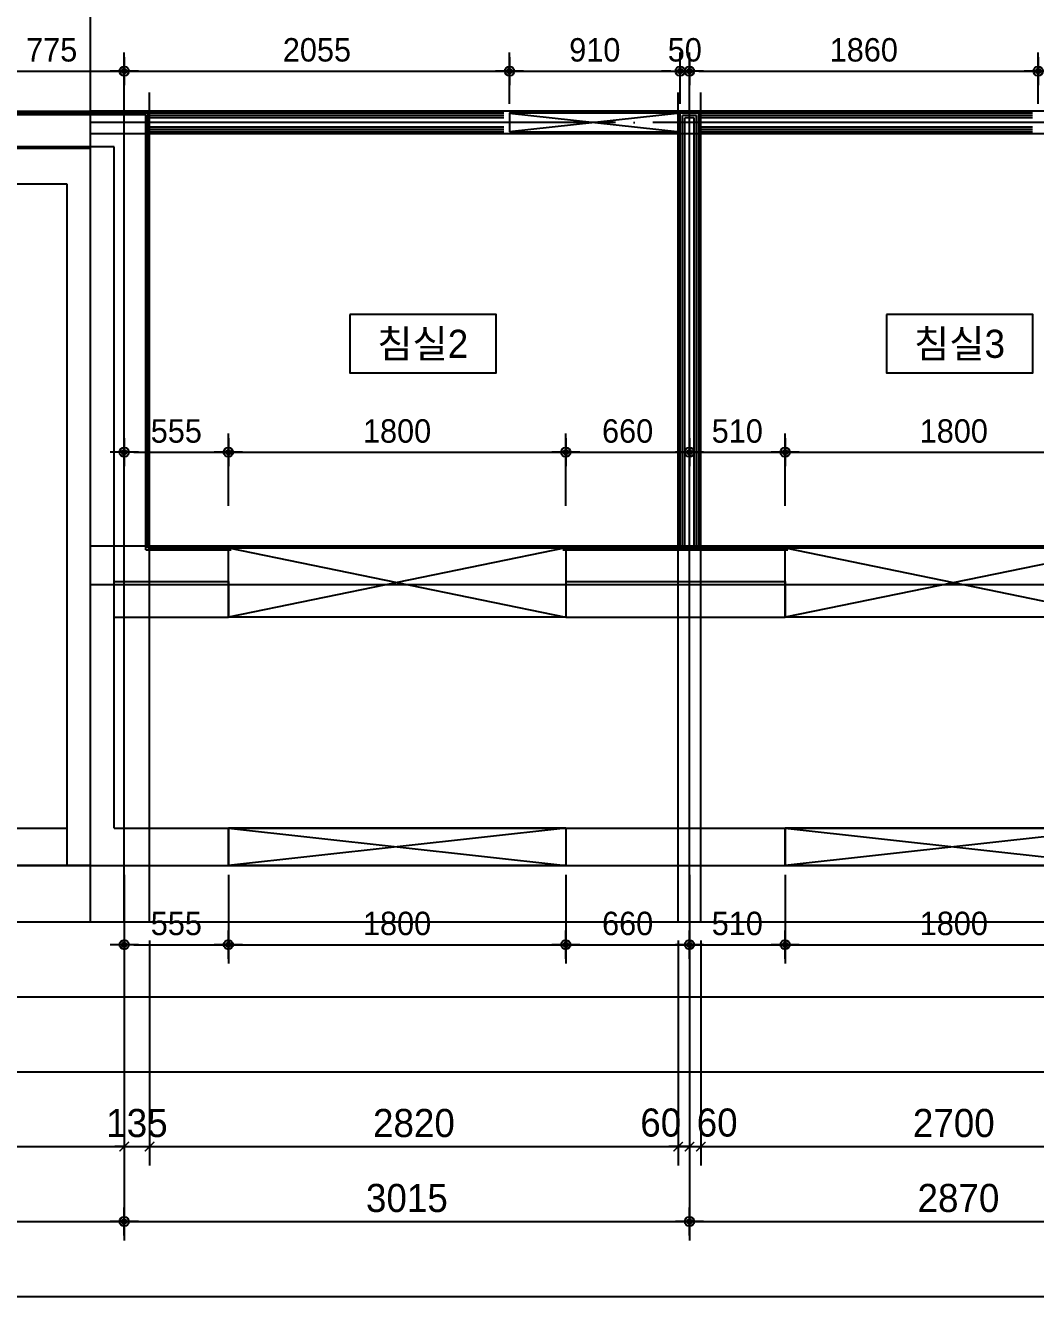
# Model space of a CAD drawing. Header units: millimetres. Extents: x 0 to 92204, y -190080 to 23760.
# Drawn here: x 18816 to 24205, y -183313 to -176531 of the extents above; entities that cross this region are included whole.
import ezdxf
from ezdxf.enums import TextEntityAlignment as Align

# ---------------------------------------------------------------- set-up
doc = ezdxf.new("R2010")
doc.units = ezdxf.units.MM
doc.header["$LTSCALE"] = 100
doc.linetypes.add('AUDIT_D_220706163347-0', pattern=[0])
doc.linetypes.add('CEN', pattern=[62, 60, -1, 0, -1])
doc.layers.get('defpoints').update_dxf_attribs({"color": 139})
for name, color, linetype in [('AA-XXXX-DIMS', 7, 'Continuous'), ('CEN_CON', 1, 'CEN'), ('CEN_WALL', 12, 'CEN'), ('CONC', 2, 'Continuous'), ('DIM', 7, 'AUDIT_D_220706163347-0'), ('ELE3_CON', 7, 'Continuous'), ('MC', 135, 'Continuous'), ('WAL', 3, 'Continuous'), ('WAL_DRY', 7, 'Continuous'), ('실명', 3, 'AUDIT_D_220706163347-0'), ('실명박스', 7, 'AUDIT_D_220706163347-0'), ('창호-open', 4, 'Continuous')]:
    doc.layers.add(name, color=color, linetype=linetype)
doc.styles.add('HAUD01', font='Dotum.ttf')
doc.styles.add('돋움', font='Dotum.ttf')
doc.styles.add('맑은고딕', font='malgun.ttf', dxfattribs={"width": 0.9})
doc.dimstyles.new('DIM-50', dxfattribs={"dimscale": 50, "dimtxt": 3, "dimasz": 1, "dimexe": 2, "dimexo": 2, "dimgap": 1, "dimtad": 1, "dimdec": 0, "dimzin": 0, "dimdsep": 46, "dimtxsty": '맑은고딕', "dimblk1": 'DIMDOT', "dimblk2": 'DIMDOT', "dimsah": 1, "dimcen": 0.09, "dimdle": 2, "dimclrd": 7, "dimclre": 7, "dimclrt": 3, "dimadec": 0, "dimazin": 0, "dimtfac": 1, "dimtdec": 0, "dimtix": 1, "dimtmove": 2, "dimatfit": 3, "dimldrblk": 'DIMDOT', "dimfxl": 1, "dimtolj": 1, "dimtzin": 0, "dimarcsym": 0})
doc.dimstyles.new('MCDIM-50', dxfattribs={"dimscale": 50, "dimtxt": 3, "dimasz": 1, "dimexe": 2, "dimexo": 2, "dimgap": 1, "dimtad": 1, "dimdec": 0, "dimzin": 0, "dimdsep": 46, "dimtxsty": '맑은고딕', "dimblk1": 'ARCHTICK', "dimblk2": 'ARCHTICK', "dimsah": 1, "dimcen": 0.09, "dimdle": 2, "dimclrd": 7, "dimclre": 7, "dimclrt": 3, "dimadec": 0, "dimazin": 0, "dimtfac": 1, "dimtdec": 0, "dimtix": 1, "dimtmove": 2, "dimatfit": 3, "dimldrblk": 'ARCHTICK', "dimfxl": 1, "dimtolj": 1, "dimtzin": 0, "dimarcsym": 0})
doc.dimstyles.new('내부100', dxfattribs={"dimscale": 50, "dimtxt": 2.5, "dimasz": 1, "dimexe": 2, "dimexo": 1, "dimgap": 1, "dimtad": 1, "dimdec": 0, "dimzin": 0, "dimdsep": 46, "dimtxsty": '돋움', "dimblk1": 'DIMDOT', "dimblk2": 'DIMDOT', "dimsah": 1, "dimcen": 0.09, "dimdle": 2, "dimclrd": 7, "dimclre": 7, "dimclrt": 3, "dimadec": 0, "dimazin": 0, "dimtfac": 1, "dimtdec": 0, "dimtix": 1, "dimtmove": 2, "dimatfit": 3, "dimldrblk": 'DIMDOT', "dimfxl": 1, "dimtolj": 1, "dimtzin": 0, "dimarcsym": 0})

# ---------------------------------------------------------------- blocks, each defined once
blk = doc.blocks.new('U-131B(기본)', base_point=(-85340.5, -187585.7))
at = {"layer": 'CEN_CON'}
for p, q in [((-70710.5, -187885.7), (-70710.5, -180210.7)), ((-70710.5, -187885.7), (-70710.5, -180710.7)), ((-70530.5, -187885.7), (-70530.5, -183460.7)), ((-70710.5, -187585.7), (-85945.5, -187585.7)), ((-70710.5, -187585.7), (-55510.5, -187585.7))]:
    blk.add_line(p, q, dxfattribs=at)
at = {"layer": 'CEN_WALL'}
for p, q in [((-67515.5, -187885.7), (-67515.5, -183460.7)), ((-55510.5, -183620.7), (-70710.5, -183620.7)), ((-70710.5, -183760.7), (-74065.5, -183760.7)), ((-70710.5, -186085.7), (-55510.5, -186085.7))]:
    blk.add_line(p, q, dxfattribs=at)
at = {"layer": 'CONC'}
for p, q in [((-70585.5, -183750.7), (-71305.5, -183750.7)), ((-70585.5, -186070.7), (-70585.5, -183750.7)), ((-70835.5, -183950.7), (-71305.5, -183950.7)), ((-70835.5, -187585.7), (-70835.5, -183950.7)), ((-70585.5, -187385.7), (-70585.5, -186070.7)), ((-70585.5, -187385.7), (-69975.5, -187385.7)), ((-69975.5, -187385.7), (-69975.5, -187585.7)), ((-68175.5, -187385.7), (-67005.5, -187385.7)), ((-68175.5, -187385.7), (-68175.5, -187585.7)), ((-67005.5, -187385.7), (-67005.5, -187585.7)), ((-70835.5, -187585.7), (-69975.5, -187585.7)), ((-68175.5, -187585.7), (-67005.5, -187585.7))]:
    blk.add_line(p, q, dxfattribs=at)
at = {"layer": 'ELE3_CON'}
for p, q in [((-73575.5, -187385.7), (-70835.5, -187385.7)), ((-68175.5, -187385.7), (-69975.5, -187385.7)), ((-65205.5, -187385.7), (-67005.5, -187385.7)), ((-73575.5, -187585.7), (-70835.5, -187585.7))]:
    blk.add_line(p, q, dxfattribs=at)
at = {"layer": 'MC'}
for p, q in [((-70395.5, -187885.7), (-70395.5, -183460.7)), ((-67575.5, -187885.7), (-67575.5, -183460.7)), ((-67455.5, -187885.7), (-67455.5, -183460.7)), ((-76985.5, -183560.7), (-70710.5, -183560.7)), ((-55510.5, -183560.7), (-70710.5, -183560.7)), ((-55510.5, -183680.7), (-70710.5, -183680.7)), ((-70710.5, -185880.7), (-55510.5, -185880.7))]:
    blk.add_line(p, q, dxfattribs=at)
at = {"layer": 'WAL'}
for p, q in [((-70585.5, -186070.7), (-69975.5, -186070.7)), ((-69975.5, -186070.7), (-69975.5, -186260.7)), ((-68175.5, -186070.7), (-67005.5, -186070.7)), ((-68175.5, -186070.7), (-68175.5, -186260.7)), ((-67005.5, -186070.7), (-67005.5, -186260.7)), ((-70585.5, -186260.7), (-69975.5, -186260.7)), ((-68175.5, -186260.7), (-67005.5, -186260.7))]:
    blk.add_line(p, q, dxfattribs=at)
at = {"layer": 'WAL_DRY'}
for p, q in [((-70405.5, -183570.7), (-71320.5, -183570.7)), ((-70415.5, -183580.7), (-71320.5, -183580.7)), ((-70415.5, -185900.7), (-70415.5, -183580.7)), ((-68505.5, -183570.7), (-70405.5, -183570.7)), ((-70405.5, -185890.7), (-70405.5, -183570.7)), ((-68505.5, -183583.2), (-70405.5, -183583.2)), ((-68505.5, -183595.7), (-70405.5, -183595.7)), ((-67565.5, -185890.7), (-67565.5, -183570.7)), ((-67465.5, -183570.7), (-67565.5, -183570.7)), ((-67553, -185890.7), (-67553, -183583.2)), ((-67478, -183583.2), (-67553, -183583.2)), ((-67540.5, -185890.7), (-67540.5, -183595.7)), ((-67490.5, -183595.7), (-67540.5, -183595.7)), ((-67490.5, -185890.7), (-67490.5, -183595.7)), ((-67478, -185890.7), (-67478, -183583.2)), ((-65685.5, -183570.7), (-67465.5, -183570.7)), ((-67465.5, -185890.7), (-67465.5, -183570.7)), ((-65685.5, -183583.2), (-67465.5, -183583.2)), ((-65685.5, -183595.7), (-67465.5, -183595.7)), ((-68505.5, -183645.7), (-70405.5, -183645.7)), ((-68505.5, -183658.2), (-70405.5, -183658.2)), ((-68505.5, -183670.7), (-70405.5, -183670.7)), ((-65685.5, -183645.7), (-67465.5, -183645.7)), ((-65685.5, -183658.2), (-67465.5, -183658.2)), ((-65685.5, -183670.7), (-67465.5, -183670.7)), ((-70415.5, -185900.7), (-69960.5, -185900.7)), ((-70405.5, -185890.7), (-69960.5, -185890.7)), ((-68190.5, -185890.7), (-66990.5, -185890.7)), ((-68190.5, -185900.7), (-66990.5, -185900.7))]:
    blk.add_line(p, q, dxfattribs=at)
blk = doc.blocks.new('DIMDOT')
at = {"layer": 'AA-XXXX-DIMS'}
for p, q in [((0, -1.5), (0, 1.5)), ((-1.5, 0), (1.5, 0))]:
    blk.add_line(p, q, dxfattribs=at)
for radius in [0.5, 0.25]:
    blk.add_circle((0, 0), radius, dxfattribs=at)
blk = doc.blocks.new('*D2543')
at = {"layer": 'defpoints', "color": 0, "transparency": 16777216}
for p in [(16043.8, -205073.2), (19343.8, -205073.2), (19343.8, -206673.2)]:
    blk.add_point(p, dxfattribs=at)
at = {"layer": 'DIM', "color": 7, "lineweight": -2, "transparency": 16777216}
for p, q in [((16043.8, -205173.2), (16043.8, -206773.2)), ((19343.8, -205173.2), (19343.8, -206773.2)), ((16093.8, -206673.2), (19293.8, -206673.2))]:
    blk.add_line(p, q, dxfattribs=at)
at = {"layer": 'DIM', "color": 7, "lineweight": -2, "transparency": 16777216, "xscale": 50, "yscale": 50, "zscale": 50, "rotation": 180}
blk.add_blockref('DIMDOT', (16043.8, -206673.2), dxfattribs=at)
at = {"layer": 'DIM', "color": 7, "lineweight": -2, "transparency": 16777216, "xscale": 50, "yscale": 50, "zscale": 50}
blk.add_blockref('DIMDOT', (19343.8, -206673.2), dxfattribs=at)
at = {"layer": 'DIM', "color": 3, "transparency": 16777216, "insert": (17693.8, -206548.1), "char_height": 150, "attachment_point": 5, "style": 'HAUD01'}
blk.add_mtext('\\A1;3300', dxfattribs=at)
blk = doc.blocks.new('*D2544')
at = {"layer": 'defpoints', "color": 0, "transparency": 16777216}
for p in [(19343.8, -205073.2), (22358.8, -205073.2), (22358.8, -206673.2)]:
    blk.add_point(p, dxfattribs=at)
at = {"layer": 'DIM', "color": 7, "lineweight": -2, "transparency": 16777216}
for p, q in [((19343.8, -205173.2), (19343.8, -206773.2)), ((22358.8, -205173.2), (22358.8, -206773.2)), ((19393.8, -206673.2), (22308.8, -206673.2))]:
    blk.add_line(p, q, dxfattribs=at)
at = {"layer": 'DIM', "color": 7, "lineweight": -2, "transparency": 16777216, "xscale": 50, "yscale": 50, "zscale": 50, "rotation": 180}
blk.add_blockref('DIMDOT', (19343.8, -206673.2), dxfattribs=at)
at = {"layer": 'DIM', "color": 7, "lineweight": -2, "transparency": 16777216, "xscale": 50, "yscale": 50, "zscale": 50}
blk.add_blockref('DIMDOT', (22358.8, -206673.2), dxfattribs=at)
at = {"layer": 'DIM', "color": 3, "transparency": 16777216, "insert": (20851.3, -206548.1), "char_height": 150, "attachment_point": 5, "style": 'HAUD01'}
blk.add_mtext('\\A1;3015', dxfattribs=at)
blk = doc.blocks.new('*D2545')
at = {"layer": 'defpoints', "color": 0, "transparency": 16777216}
for p in [(22358.8, -205073.2), (25228.8, -205073.2), (25228.8, -206673.2)]:
    blk.add_point(p, dxfattribs=at)
at = {"layer": 'DIM', "color": 7, "lineweight": -2, "transparency": 16777216}
for p, q in [((22358.8, -205173.2), (22358.8, -206773.2)), ((25228.8, -205173.2), (25228.8, -206773.2)), ((22408.8, -206673.2), (25178.8, -206673.2))]:
    blk.add_line(p, q, dxfattribs=at)
at = {"layer": 'DIM', "color": 7, "lineweight": -2, "transparency": 16777216, "xscale": 50, "yscale": 50, "zscale": 50, "rotation": 180}
blk.add_blockref('DIMDOT', (22358.8, -206673.2), dxfattribs=at)
at = {"layer": 'DIM', "color": 7, "lineweight": -2, "transparency": 16777216, "xscale": 50, "yscale": 50, "zscale": 50}
blk.add_blockref('DIMDOT', (25228.8, -206673.2), dxfattribs=at)
at = {"layer": 'DIM', "color": 3, "transparency": 16777216, "insert": (23793.8, -206548.1), "char_height": 150, "attachment_point": 5, "style": 'HAUD01'}
blk.add_mtext('\\A1;2870', dxfattribs=at)
blk = doc.blocks.new('*D2548')
at = {"layer": 'defpoints', "color": 0, "transparency": 16777216}
for p in [(4533.8, -205073.2), (30048.8, -205073.2), (30048.8, -207073.2)]:
    blk.add_point(p, dxfattribs=at)
at = {"layer": 'DIM', "color": 7, "lineweight": -2, "transparency": 16777216}
for p, q in [((4533.8, -205173.2), (4533.8, -207173.2)), ((30048.8, -205173.2), (30048.8, -207173.2)), ((4583.8, -207073.2), (29998.8, -207073.2))]:
    blk.add_line(p, q, dxfattribs=at)
at = {"layer": 'DIM', "color": 7, "lineweight": -2, "transparency": 16777216, "xscale": 50, "yscale": 50, "zscale": 50, "rotation": 180}
blk.add_blockref('DIMDOT', (4533.8, -207073.2), dxfattribs=at)
at = {"layer": 'DIM', "color": 7, "lineweight": -2, "transparency": 16777216, "xscale": 50, "yscale": 50, "zscale": 50}
blk.add_blockref('DIMDOT', (30048.8, -207073.2), dxfattribs=at)
at = {"layer": 'DIM', "color": 3, "transparency": 16777216, "insert": (17291.3, -206948.1), "char_height": 150, "attachment_point": 5, "style": 'HAUD01'}
blk.add_mtext('\\A1;25515', dxfattribs=at)
blk = doc.blocks.new('_ArchTick')
at = {"color": 0, "linetype": 'ByBlock', "const_width": 0.15}
blk.add_lwpolyline([(-0.5, -0.5), (0.5, 0.5)], dxfattribs=at)
blk = doc.blocks.new('*D2558')
at = {"layer": 'defpoints', "color": 0, "linetype": 'ByBlock', "transparency": 16777216}
for p in [(19343.8, -205073.2), (19478.8, -205073.2), (19478.8, -206273.2)]:
    blk.add_point(p, dxfattribs=at)
at = {"layer": 'DIM', "color": 7, "linetype": 'ByBlock', "lineweight": -2, "transparency": 16777216}
for p, q in [((19343.8, -205173.2), (19343.8, -206373.2)), ((19478.8, -205173.2), (19478.8, -206373.2)), ((19343.8, -206273.2), (19293.8, -206273.2)), ((19343.8, -206273.2), (19478.8, -206273.2)), ((19478.8, -206273.2), (19528.8, -206273.2))]:
    blk.add_line(p, q, dxfattribs=at)
at = {"layer": 'DIM', "color": 7, "linetype": 'ByBlock', "lineweight": -2, "transparency": 16777216, "xscale": 50, "yscale": 50, "zscale": 50}
blk.add_blockref('_ArchTick', (19343.8, -206273.2), dxfattribs=at)
at = {"layer": 'DIM', "color": 7, "linetype": 'ByBlock', "lineweight": -2, "transparency": 16777216, "xscale": 50, "yscale": 50, "zscale": 50, "rotation": 180}
blk.add_blockref('_ArchTick', (19478.8, -206273.2), dxfattribs=at)
at = {"layer": 'DIM', "color": 3, "linetype": 'ByBlock', "transparency": 16777216, "insert": (19411.3, -206148.1), "char_height": 150, "attachment_point": 5, "style": 'HAUD01'}
blk.add_mtext('\\A1;135', dxfattribs=at)
blk = doc.blocks.new('*D2559')
at = {"layer": 'defpoints', "color": 0, "linetype": 'ByBlock', "transparency": 16777216}
for p in [(19478.8, -205073.2), (22298.8, -205073.2), (22298.8, -206273.2)]:
    blk.add_point(p, dxfattribs=at)
at = {"layer": 'DIM', "color": 7, "linetype": 'ByBlock', "lineweight": -2, "transparency": 16777216}
for p, q in [((19478.8, -205173.2), (19478.8, -206373.2)), ((22298.8, -205173.2), (22298.8, -206373.2)), ((19378.8, -206273.2), (22398.8, -206273.2))]:
    blk.add_line(p, q, dxfattribs=at)
at = {"layer": 'DIM', "color": 7, "linetype": 'ByBlock', "lineweight": -2, "transparency": 16777216, "xscale": 50, "yscale": 50, "zscale": 50, "rotation": 180}
blk.add_blockref('_ArchTick', (19478.8, -206273.2), dxfattribs=at)
at = {"layer": 'DIM', "color": 7, "linetype": 'ByBlock', "lineweight": -2, "transparency": 16777216, "xscale": 50, "yscale": 50, "zscale": 50}
blk.add_blockref('_ArchTick', (22298.8, -206273.2), dxfattribs=at)
at = {"layer": 'DIM', "color": 3, "linetype": 'ByBlock', "transparency": 16777216, "insert": (20888.8, -206148.1), "char_height": 150, "attachment_point": 5, "style": 'HAUD01'}
blk.add_mtext('\\A1;2820', dxfattribs=at)
blk = doc.blocks.new('*D2560')
at = {"layer": 'defpoints', "color": 0, "linetype": 'ByBlock', "transparency": 16777216}
for p in [(22298.8, -205073.2), (22358.8, -205073.2), (22358.8, -206273.2)]:
    blk.add_point(p, dxfattribs=at)
at = {"layer": 'DIM', "color": 7, "linetype": 'ByBlock', "lineweight": -2, "transparency": 16777216}
for p, q in [((22298.8, -205173.2), (22298.8, -206373.2)), ((22358.8, -205173.2), (22358.8, -206373.2)), ((22298.8, -206273.2), (22248.8, -206273.2)), ((22298.8, -206273.2), (22358.8, -206273.2)), ((22358.8, -206273.2), (22408.8, -206273.2))]:
    blk.add_line(p, q, dxfattribs=at)
at = {"layer": 'DIM', "color": 7, "linetype": 'ByBlock', "lineweight": -2, "transparency": 16777216, "xscale": 50, "yscale": 50, "zscale": 50}
blk.add_blockref('_ArchTick', (22298.8, -206273.2), dxfattribs=at)
at = {"layer": 'DIM', "color": 7, "linetype": 'ByBlock', "lineweight": -2, "transparency": 16777216, "xscale": 50, "yscale": 50, "zscale": 50, "rotation": 180}
blk.add_blockref('_ArchTick', (22358.8, -206273.2), dxfattribs=at)
at = {"layer": 'DIM', "color": 3, "linetype": 'ByBlock', "transparency": 16777216, "insert": (22205.4, -206145.7), "char_height": 150, "attachment_point": 5, "style": 'HAUD01'}
blk.add_mtext('\\A1;60', dxfattribs=at)
blk = doc.blocks.new('*D2561')
at = {"layer": 'defpoints', "color": 0, "linetype": 'ByBlock', "transparency": 16777216}
for p in [(22358.8, -205073.2), (22418.8, -205073.2), (22418.8, -206273.2)]:
    blk.add_point(p, dxfattribs=at)
at = {"layer": 'DIM', "color": 7, "linetype": 'ByBlock', "lineweight": -2, "transparency": 16777216}
for p, q in [((22358.8, -205173.2), (22358.8, -206373.2)), ((22418.8, -205173.2), (22418.8, -206373.2)), ((22358.8, -206273.2), (22308.8, -206273.2)), ((22358.8, -206273.2), (22418.8, -206273.2)), ((22418.8, -206273.2), (22468.8, -206273.2))]:
    blk.add_line(p, q, dxfattribs=at)
at = {"layer": 'DIM', "color": 7, "linetype": 'ByBlock', "lineweight": -2, "transparency": 16777216, "xscale": 50, "yscale": 50, "zscale": 50}
blk.add_blockref('_ArchTick', (22358.8, -206273.2), dxfattribs=at)
at = {"layer": 'DIM', "color": 7, "linetype": 'ByBlock', "lineweight": -2, "transparency": 16777216, "xscale": 50, "yscale": 50, "zscale": 50, "rotation": 180}
blk.add_blockref('_ArchTick', (22418.8, -206273.2), dxfattribs=at)
at = {"layer": 'DIM', "color": 3, "linetype": 'ByBlock', "transparency": 16777216, "insert": (22506.4, -206145.7), "char_height": 150, "attachment_point": 5, "style": 'HAUD01'}
blk.add_mtext('\\A1;60', dxfattribs=at)
blk = doc.blocks.new('*D2562')
at = {"layer": 'defpoints', "color": 0, "linetype": 'ByBlock', "transparency": 16777216}
for p in [(22418.8, -205073.2), (25118.8, -205073.2), (25118.8, -206273.2)]:
    blk.add_point(p, dxfattribs=at)
at = {"layer": 'DIM', "color": 7, "linetype": 'ByBlock', "lineweight": -2, "transparency": 16777216}
for p, q in [((22418.8, -205173.2), (22418.8, -206373.2)), ((25118.8, -205173.2), (25118.8, -206373.2)), ((22318.8, -206273.2), (25218.8, -206273.2))]:
    blk.add_line(p, q, dxfattribs=at)
at = {"layer": 'DIM', "color": 7, "linetype": 'ByBlock', "lineweight": -2, "transparency": 16777216, "xscale": 50, "yscale": 50, "zscale": 50, "rotation": 180}
blk.add_blockref('_ArchTick', (22418.8, -206273.2), dxfattribs=at)
at = {"layer": 'DIM', "color": 7, "linetype": 'ByBlock', "lineweight": -2, "transparency": 16777216, "xscale": 50, "yscale": 50, "zscale": 50}
blk.add_blockref('_ArchTick', (25118.8, -206273.2), dxfattribs=at)
at = {"layer": 'DIM', "color": 3, "linetype": 'ByBlock', "transparency": 16777216, "insert": (23768.8, -206148.1), "char_height": 150, "attachment_point": 5, "style": 'HAUD01'}
blk.add_mtext('\\A1;2700', dxfattribs=at)
blk = doc.blocks.new('*D1378')
at = {"layer": 'defpoints', "color": 0, "transparency": 16777216}
for p in [(19343.8, -181013.2), (19898.8, -181013.2), (19898.8, -181435.6)]:
    blk.add_point(p, dxfattribs=at)
at = {"layer": 'DIM', "color": 7, "lineweight": -2, "transparency": 16777216}
for p, q in [((19343.8, -181063.2), (19343.8, -181535.6)), ((19898.8, -181063.2), (19898.8, -181535.6)), ((19393.8, -181435.6), (19848.8, -181435.6))]:
    blk.add_line(p, q, dxfattribs=at)
at = {"layer": 'DIM', "color": 7, "lineweight": -2, "transparency": 16777216, "xscale": 50, "yscale": 50, "zscale": 50, "rotation": 180}
blk.add_blockref('DIMDOT', (19343.8, -181435.6), dxfattribs=at)
at = {"layer": 'DIM', "color": 7, "lineweight": -2, "transparency": 16777216, "xscale": 50, "yscale": 50, "zscale": 50}
blk.add_blockref('DIMDOT', (19898.8, -181435.6), dxfattribs=at)
at = {"layer": 'DIM', "color": 3, "transparency": 16777216, "insert": (19621.3, -181323), "char_height": 125, "attachment_point": 5, "style": '돋움'}
blk.add_mtext('\\A1;555', dxfattribs=at)
blk = doc.blocks.new('*D1379')
at = {"layer": 'defpoints', "color": 0, "transparency": 16777216}
for p in [(19898.8, -181013.2), (21698.8, -181013.2), (21698.8, -181435.6)]:
    blk.add_point(p, dxfattribs=at)
at = {"layer": 'DIM', "color": 7, "lineweight": -2, "transparency": 16777216}
for p, q in [((19898.8, -181063.2), (19898.8, -181535.6)), ((21698.8, -181063.2), (21698.8, -181535.6)), ((19948.8, -181435.6), (21648.8, -181435.6))]:
    blk.add_line(p, q, dxfattribs=at)
at = {"layer": 'DIM', "color": 7, "lineweight": -2, "transparency": 16777216, "xscale": 50, "yscale": 50, "zscale": 50, "rotation": 180}
blk.add_blockref('DIMDOT', (19898.8, -181435.6), dxfattribs=at)
at = {"layer": 'DIM', "color": 7, "lineweight": -2, "transparency": 16777216, "xscale": 50, "yscale": 50, "zscale": 50}
blk.add_blockref('DIMDOT', (21698.8, -181435.6), dxfattribs=at)
at = {"layer": 'DIM', "color": 3, "transparency": 16777216, "insert": (20798.8, -181323), "char_height": 125, "attachment_point": 5, "style": '돋움'}
blk.add_mtext('\\A1;1800', dxfattribs=at)
blk = doc.blocks.new('*D1380')
at = {"layer": 'defpoints', "color": 0, "transparency": 16777216}
for p in [(21698.8, -181013.2), (22358.8, -181013.2), (22358.8, -181435.6)]:
    blk.add_point(p, dxfattribs=at)
at = {"layer": 'DIM', "color": 7, "lineweight": -2, "transparency": 16777216}
for p, q in [((21698.8, -181063.2), (21698.8, -181535.6)), ((22358.8, -181063.2), (22358.8, -181535.6)), ((21748.8, -181435.6), (22308.8, -181435.6))]:
    blk.add_line(p, q, dxfattribs=at)
at = {"layer": 'DIM', "color": 7, "lineweight": -2, "transparency": 16777216, "xscale": 50, "yscale": 50, "zscale": 50, "rotation": 180}
blk.add_blockref('DIMDOT', (21698.8, -181435.6), dxfattribs=at)
at = {"layer": 'DIM', "color": 7, "lineweight": -2, "transparency": 16777216, "xscale": 50, "yscale": 50, "zscale": 50}
blk.add_blockref('DIMDOT', (22358.8, -181435.6), dxfattribs=at)
at = {"layer": 'DIM', "color": 3, "transparency": 16777216, "insert": (22028.8, -181323), "char_height": 125, "attachment_point": 5, "style": '돋움'}
blk.add_mtext('\\A1;660', dxfattribs=at)
blk = doc.blocks.new('*D1381')
at = {"layer": 'defpoints', "color": 0, "transparency": 16777216}
for p in [(22358.8, -181013.2), (22868.8, -181013.2), (22868.8, -181435.6)]:
    blk.add_point(p, dxfattribs=at)
at = {"layer": 'DIM', "color": 7, "lineweight": -2, "transparency": 16777216}
for p, q in [((22358.8, -181063.2), (22358.8, -181535.6)), ((22868.8, -181063.2), (22868.8, -181535.6)), ((22408.8, -181435.6), (22818.8, -181435.6))]:
    blk.add_line(p, q, dxfattribs=at)
at = {"layer": 'DIM', "color": 7, "lineweight": -2, "transparency": 16777216, "xscale": 50, "yscale": 50, "zscale": 50, "rotation": 180}
blk.add_blockref('DIMDOT', (22358.8, -181435.6), dxfattribs=at)
at = {"layer": 'DIM', "color": 7, "lineweight": -2, "transparency": 16777216, "xscale": 50, "yscale": 50, "zscale": 50}
blk.add_blockref('DIMDOT', (22868.8, -181435.6), dxfattribs=at)
at = {"layer": 'DIM', "color": 3, "transparency": 16777216, "insert": (22613.8, -181323), "char_height": 125, "attachment_point": 5, "style": '돋움'}
blk.add_mtext('\\A1;510', dxfattribs=at)
blk = doc.blocks.new('*D1382')
at = {"layer": 'defpoints', "color": 0, "transparency": 16777216}
for p in [(22868.8, -181013.2), (24668.8, -181013.2), (24668.8, -181435.6)]:
    blk.add_point(p, dxfattribs=at)
at = {"layer": 'DIM', "color": 7, "lineweight": -2, "transparency": 16777216}
for p, q in [((22868.8, -181063.2), (22868.8, -181535.6)), ((24668.8, -181063.2), (24668.8, -181535.6)), ((22918.8, -181435.6), (24618.8, -181435.6))]:
    blk.add_line(p, q, dxfattribs=at)
at = {"layer": 'DIM', "color": 7, "lineweight": -2, "transparency": 16777216, "xscale": 50, "yscale": 50, "zscale": 50, "rotation": 180}
blk.add_blockref('DIMDOT', (22868.8, -181435.6), dxfattribs=at)
at = {"layer": 'DIM', "color": 7, "lineweight": -2, "transparency": 16777216, "xscale": 50, "yscale": 50, "zscale": 50}
blk.add_blockref('DIMDOT', (24668.8, -181435.6), dxfattribs=at)
at = {"layer": 'DIM', "color": 3, "transparency": 16777216, "insert": (23768.8, -181323), "char_height": 125, "attachment_point": 5, "style": '돋움'}
blk.add_mtext('\\A1;1800', dxfattribs=at)
blk = doc.blocks.new('*D1399')
at = {"layer": 'defpoints', "color": 0, "transparency": 16777216}
for p in [(19898.8, -178808.1), (19343.8, -179143.2), (19898.8, -179143.2)]:
    blk.add_point(p, dxfattribs=at)
at = {"layer": 'DIM', "color": 7, "lineweight": -2, "transparency": 16777216}
for p, q in [((19343.8, -179093.2), (19343.8, -178708.1)), ((19898.8, -179093.2), (19898.8, -178708.1)), ((19393.8, -178808.1), (19848.8, -178808.1))]:
    blk.add_line(p, q, dxfattribs=at)
at = {"layer": 'DIM', "color": 7, "lineweight": -2, "transparency": 16777216, "xscale": 50, "yscale": 50, "zscale": 50, "rotation": 180}
blk.add_blockref('DIMDOT', (19343.8, -178808.1), dxfattribs=at)
at = {"layer": 'DIM', "color": 7, "lineweight": -2, "transparency": 16777216, "xscale": 50, "yscale": 50, "zscale": 50}
blk.add_blockref('DIMDOT', (19898.8, -178808.1), dxfattribs=at)
at = {"layer": 'DIM', "color": 3, "transparency": 16777216, "insert": (19621.3, -178695.5), "char_height": 125, "attachment_point": 5, "style": '돋움'}
blk.add_mtext('\\A1;555', dxfattribs=at)
blk = doc.blocks.new('*D1400')
at = {"layer": 'defpoints', "color": 0, "transparency": 16777216}
for p in [(21698.8, -178808.1), (19898.8, -179143.2), (21698.8, -179143.2)]:
    blk.add_point(p, dxfattribs=at)
at = {"layer": 'DIM', "color": 7, "lineweight": -2, "transparency": 16777216}
for p, q in [((19898.8, -179093.2), (19898.8, -178708.1)), ((21698.8, -179093.2), (21698.8, -178708.1)), ((19948.8, -178808.1), (21648.8, -178808.1))]:
    blk.add_line(p, q, dxfattribs=at)
at = {"layer": 'DIM', "color": 7, "lineweight": -2, "transparency": 16777216, "xscale": 50, "yscale": 50, "zscale": 50, "rotation": 180}
blk.add_blockref('DIMDOT', (19898.8, -178808.1), dxfattribs=at)
at = {"layer": 'DIM', "color": 7, "lineweight": -2, "transparency": 16777216, "xscale": 50, "yscale": 50, "zscale": 50}
blk.add_blockref('DIMDOT', (21698.8, -178808.1), dxfattribs=at)
at = {"layer": 'DIM', "color": 3, "transparency": 16777216, "insert": (20798.8, -178695.5), "char_height": 125, "attachment_point": 5, "style": '돋움'}
blk.add_mtext('\\A1;1800', dxfattribs=at)
blk = doc.blocks.new('*D1401')
at = {"layer": 'defpoints', "color": 0, "transparency": 16777216}
for p in [(22358.8, -178808.1), (21698.8, -179143.2), (22358.8, -179143.2)]:
    blk.add_point(p, dxfattribs=at)
at = {"layer": 'DIM', "color": 7, "lineweight": -2, "transparency": 16777216}
for p, q in [((21698.8, -179093.2), (21698.8, -178708.1)), ((22358.8, -179093.2), (22358.8, -178708.1)), ((21748.8, -178808.1), (22308.8, -178808.1))]:
    blk.add_line(p, q, dxfattribs=at)
at = {"layer": 'DIM', "color": 7, "lineweight": -2, "transparency": 16777216, "xscale": 50, "yscale": 50, "zscale": 50, "rotation": 180}
blk.add_blockref('DIMDOT', (21698.8, -178808.1), dxfattribs=at)
at = {"layer": 'DIM', "color": 7, "lineweight": -2, "transparency": 16777216, "xscale": 50, "yscale": 50, "zscale": 50}
blk.add_blockref('DIMDOT', (22358.8, -178808.1), dxfattribs=at)
at = {"layer": 'DIM', "color": 3, "transparency": 16777216, "insert": (22028.8, -178695.5), "char_height": 125, "attachment_point": 5, "style": '돋움'}
blk.add_mtext('\\A1;660', dxfattribs=at)
blk = doc.blocks.new('*D1402')
at = {"layer": 'defpoints', "color": 0, "transparency": 16777216}
for p in [(22868.8, -178808.1), (22358.8, -179143.2), (22868.8, -179143.2)]:
    blk.add_point(p, dxfattribs=at)
at = {"layer": 'DIM', "color": 7, "lineweight": -2, "transparency": 16777216}
for p, q in [((22358.8, -179093.2), (22358.8, -178708.1)), ((22868.8, -179093.2), (22868.8, -178708.1)), ((22408.8, -178808.1), (22818.8, -178808.1))]:
    blk.add_line(p, q, dxfattribs=at)
at = {"layer": 'DIM', "color": 7, "lineweight": -2, "transparency": 16777216, "xscale": 50, "yscale": 50, "zscale": 50, "rotation": 180}
blk.add_blockref('DIMDOT', (22358.8, -178808.1), dxfattribs=at)
at = {"layer": 'DIM', "color": 7, "lineweight": -2, "transparency": 16777216, "xscale": 50, "yscale": 50, "zscale": 50}
blk.add_blockref('DIMDOT', (22868.8, -178808.1), dxfattribs=at)
at = {"layer": 'DIM', "color": 3, "transparency": 16777216, "insert": (22613.8, -178695.5), "char_height": 125, "attachment_point": 5, "style": '돋움'}
blk.add_mtext('\\A1;510', dxfattribs=at)
blk = doc.blocks.new('*D1403')
at = {"layer": 'defpoints', "color": 0, "transparency": 16777216}
for p in [(24668.8, -178808.1), (22868.8, -179143.2), (24668.8, -179143.2)]:
    blk.add_point(p, dxfattribs=at)
at = {"layer": 'DIM', "color": 7, "lineweight": -2, "transparency": 16777216}
for p, q in [((22868.8, -179093.2), (22868.8, -178708.1)), ((24668.8, -179093.2), (24668.8, -178708.1)), ((22918.8, -178808.1), (24618.8, -178808.1))]:
    blk.add_line(p, q, dxfattribs=at)
at = {"layer": 'DIM', "color": 7, "lineweight": -2, "transparency": 16777216, "xscale": 50, "yscale": 50, "zscale": 50, "rotation": 180}
blk.add_blockref('DIMDOT', (22868.8, -178808.1), dxfattribs=at)
at = {"layer": 'DIM', "color": 7, "lineweight": -2, "transparency": 16777216, "xscale": 50, "yscale": 50, "zscale": 50}
blk.add_blockref('DIMDOT', (24668.8, -178808.1), dxfattribs=at)
at = {"layer": 'DIM', "color": 3, "transparency": 16777216, "insert": (23768.8, -178695.5), "char_height": 125, "attachment_point": 5, "style": '돋움'}
blk.add_mtext('\\A1;1800', dxfattribs=at)
blk = doc.blocks.new('*D1453')
at = {"layer": 'defpoints', "color": 0, "transparency": 16777216}
for p in [(19343.8, -176774.3), (18568.8, -176998.2), (19343.8, -176998.2)]:
    blk.add_point(p, dxfattribs=at)
at = {"layer": 'DIM', "color": 7, "lineweight": -2, "transparency": 16777216}
for p, q in [((18568.8, -176948.2), (18568.8, -176674.3)), ((19343.8, -176948.2), (19343.8, -176674.3)), ((18618.8, -176774.3), (19293.8, -176774.3))]:
    blk.add_line(p, q, dxfattribs=at)
at = {"layer": 'DIM', "color": 7, "lineweight": -2, "transparency": 16777216, "xscale": 50, "yscale": 50, "zscale": 50, "rotation": 180}
blk.add_blockref('DIMDOT', (18568.8, -176774.3), dxfattribs=at)
at = {"layer": 'DIM', "color": 7, "lineweight": -2, "transparency": 16777216, "xscale": 50, "yscale": 50, "zscale": 50}
blk.add_blockref('DIMDOT', (19343.8, -176774.3), dxfattribs=at)
at = {"layer": 'DIM', "color": 3, "transparency": 16777216, "insert": (18956.3, -176661.7), "char_height": 125, "attachment_point": 5, "style": '돋움'}
blk.add_mtext('\\A1;775', dxfattribs=at)
blk = doc.blocks.new('*D1454')
at = {"layer": 'defpoints', "color": 0, "transparency": 16777216}
for p in [(21398.8, -176774.3), (19343.8, -176998.2), (21398.8, -176998.2)]:
    blk.add_point(p, dxfattribs=at)
at = {"layer": 'DIM', "color": 7, "lineweight": -2, "transparency": 16777216}
for p, q in [((19343.8, -176948.2), (19343.8, -176674.3)), ((21398.8, -176948.2), (21398.8, -176674.3)), ((19393.8, -176774.3), (21348.8, -176774.3))]:
    blk.add_line(p, q, dxfattribs=at)
at = {"layer": 'DIM', "color": 7, "lineweight": -2, "transparency": 16777216, "xscale": 50, "yscale": 50, "zscale": 50, "rotation": 180}
blk.add_blockref('DIMDOT', (19343.8, -176774.3), dxfattribs=at)
at = {"layer": 'DIM', "color": 7, "lineweight": -2, "transparency": 16777216, "xscale": 50, "yscale": 50, "zscale": 50}
blk.add_blockref('DIMDOT', (21398.8, -176774.3), dxfattribs=at)
at = {"layer": 'DIM', "color": 3, "transparency": 16777216, "insert": (20371.3, -176661.7), "char_height": 125, "attachment_point": 5, "style": '돋움'}
blk.add_mtext('\\A1;2055', dxfattribs=at)
blk = doc.blocks.new('*D1455')
at = {"layer": 'defpoints', "color": 0, "transparency": 16777216}
for p in [(22308.8, -176774.3), (21398.8, -176998.2), (22308.8, -176998.2)]:
    blk.add_point(p, dxfattribs=at)
at = {"layer": 'DIM', "color": 7, "lineweight": -2, "transparency": 16777216}
for p, q in [((21398.8, -176948.2), (21398.8, -176674.3)), ((22308.8, -176948.2), (22308.8, -176674.3)), ((21448.8, -176774.3), (22258.8, -176774.3))]:
    blk.add_line(p, q, dxfattribs=at)
at = {"layer": 'DIM', "color": 7, "lineweight": -2, "transparency": 16777216, "xscale": 50, "yscale": 50, "zscale": 50, "rotation": 180}
blk.add_blockref('DIMDOT', (21398.8, -176774.3), dxfattribs=at)
at = {"layer": 'DIM', "color": 7, "lineweight": -2, "transparency": 16777216, "xscale": 50, "yscale": 50, "zscale": 50}
blk.add_blockref('DIMDOT', (22308.8, -176774.3), dxfattribs=at)
at = {"layer": 'DIM', "color": 3, "transparency": 16777216, "insert": (21853.8, -176661.7), "char_height": 125, "attachment_point": 5, "style": '돋움'}
blk.add_mtext('\\A1;910', dxfattribs=at)
blk = doc.blocks.new('*D1456')
at = {"layer": 'defpoints', "color": 0, "transparency": 16777216}
for p in [(22358.8, -176774.3), (22308.8, -176998.2), (22358.8, -176998.2)]:
    blk.add_point(p, dxfattribs=at)
at = {"layer": 'DIM', "color": 7, "lineweight": -2, "transparency": 16777216}
for p, q in [((22308.8, -176948.2), (22308.8, -176674.3)), ((22358.8, -176948.2), (22358.8, -176674.3)), ((22258.8, -176774.3), (22208.8, -176774.3)), ((22308.8, -176774.3), (22358.8, -176774.3)), ((22408.8, -176774.3), (22458.8, -176774.3))]:
    blk.add_line(p, q, dxfattribs=at)
at = {"layer": 'DIM', "color": 7, "lineweight": -2, "transparency": 16777216, "xscale": 50, "yscale": 50, "zscale": 50}
blk.add_blockref('DIMDOT', (22308.8, -176774.3), dxfattribs=at)
at = {"layer": 'DIM', "color": 7, "lineweight": -2, "transparency": 16777216, "xscale": 50, "yscale": 50, "zscale": 50, "rotation": 180}
blk.add_blockref('DIMDOT', (22358.8, -176774.3), dxfattribs=at)
at = {"layer": 'DIM', "color": 3, "transparency": 16777216, "insert": (22333.8, -176661.7), "char_height": 125, "attachment_point": 5, "style": '돋움'}
blk.add_mtext('\\A1;50', dxfattribs=at)
blk = doc.blocks.new('*D1457')
at = {"layer": 'defpoints', "color": 0, "transparency": 16777216}
for p in [(24218.8, -176774.3), (22358.8, -176998.2), (24218.8, -176998.2)]:
    blk.add_point(p, dxfattribs=at)
at = {"layer": 'DIM', "color": 7, "lineweight": -2, "transparency": 16777216}
for p, q in [((22358.8, -176948.2), (22358.8, -176674.3)), ((24218.8, -176948.2), (24218.8, -176674.3)), ((22408.8, -176774.3), (24168.8, -176774.3))]:
    blk.add_line(p, q, dxfattribs=at)
at = {"layer": 'DIM', "color": 7, "lineweight": -2, "transparency": 16777216, "xscale": 50, "yscale": 50, "zscale": 50, "rotation": 180}
blk.add_blockref('DIMDOT', (22358.8, -176774.3), dxfattribs=at)
at = {"layer": 'DIM', "color": 7, "lineweight": -2, "transparency": 16777216, "xscale": 50, "yscale": 50, "zscale": 50}
blk.add_blockref('DIMDOT', (24218.8, -176774.3), dxfattribs=at)
at = {"layer": 'DIM', "color": 3, "transparency": 16777216, "insert": (23288.8, -176661.7), "char_height": 125, "attachment_point": 5, "style": '돋움'}
blk.add_mtext('\\A1;1860', dxfattribs=at)
blk = doc.blocks.new('*D1458')
at = {"layer": 'defpoints', "color": 0, "transparency": 16777216}
for p in [(25128.8, -176774.3), (24218.8, -176998.2), (25128.8, -176998.2)]:
    blk.add_point(p, dxfattribs=at)
at = {"layer": 'DIM', "color": 7, "lineweight": -2, "transparency": 16777216}
for p, q in [((24218.8, -176948.2), (24218.8, -176674.3)), ((25128.8, -176948.2), (25128.8, -176674.3)), ((24268.8, -176774.3), (25078.8, -176774.3))]:
    blk.add_line(p, q, dxfattribs=at)
at = {"layer": 'DIM', "color": 7, "lineweight": -2, "transparency": 16777216, "xscale": 50, "yscale": 50, "zscale": 50, "rotation": 180}
blk.add_blockref('DIMDOT', (24218.8, -176774.3), dxfattribs=at)
at = {"layer": 'DIM', "color": 7, "lineweight": -2, "transparency": 16777216, "xscale": 50, "yscale": 50, "zscale": 50}
blk.add_blockref('DIMDOT', (25128.8, -176774.3), dxfattribs=at)
at = {"layer": 'DIM', "color": 3, "transparency": 16777216, "insert": (24673.8, -176661.7), "char_height": 125, "attachment_point": 5, "style": '돋움'}
blk.add_mtext('\\A1;910', dxfattribs=at)
blk = doc.blocks.new('DIM-1108')
at = {"layer": 'DIM'}
for base, p1, p2, picture, middle in [((30048.8, -207073.2), (4533.8, -205073.2), (30048.8, -205073.2), '*D2548', (17291.3, -206948.1)), ((19343.8, -206673.2), (16043.8, -205073.2), (19343.8, -205073.2), '*D2543', (17693.8, -206548.1)), ((22358.8, -206673.2), (19343.8, -205073.2), (22358.8, -205073.2), '*D2544', (20851.3, -206548.1)), ((25228.8, -206673.2), (22358.8, -205073.2), (25228.8, -205073.2), '*D2545', (23793.8, -206548.1))]:
    dim = blk.add_linear_dim(base=base, p1=p1, p2=p2, angle=180, dimstyle='DIM-50', override={"dimscale": 50, "dimtxsty": 'HAUD01'}, dxfattribs=at)
    dim.commit()
    dim.dimension.update_dxf_attribs({"geometry": picture, "text_midpoint": middle})
at = {"layer": 'DIM', "linetype": 'ByBlock'}
for base, p1, p2, picture, middle in [((19478.8, -206273.2), (19343.8, -205073.2), (19478.8, -205073.2), '*D2558', (19411.3, -206148.1)), ((22298.8, -206273.2), (19478.8, -205073.2), (22298.8, -205073.2), '*D2559', (20888.8, -206148.1)), ((25118.8, -206273.2), (22418.8, -205073.2), (25118.8, -205073.2), '*D2562', (23768.8, -206148.1))]:
    dim = blk.add_linear_dim(base=base, p1=p1, p2=p2, angle=180, dimstyle='MCDIM-50', override={"dimtxsty": 'HAUD01'}, dxfattribs=at)
    dim.commit()
    dim.dimension.update_dxf_attribs({"geometry": picture, "text_midpoint": middle})
for base, p1, p2, picture, middle in [((22358.8, -206273.2), (22298.8, -205073.2), (22358.8, -205073.2), '*D2560', (22205.4, -206145.7)), ((22418.8, -206273.2), (22358.8, -205073.2), (22418.8, -205073.2), '*D2561', (22506.4, -206145.7))]:
    dim = blk.add_linear_dim(base=base, p1=p1, p2=p2, angle=180, dimstyle='MCDIM-50', override={"dimtxsty": 'HAUD01'}, dxfattribs=at)
    dim.commit()
    dim.dimension.update_dxf_attribs({"geometry": picture, "text_midpoint": middle, "dimtype": 128})

msp = doc.modelspace()

# ---------------------------------------------------------------- linework, layer by layer
at = {"layer": 'defpoints'}
for points in [[(36663.8, -166588.2), (1928.8, -166588.2), (1928.8, -183313.2), (36663.8, -183313.2)], [(36263.8, -166988.2), (2328.8, -166988.2), (2328.8, -182913.2), (36263.8, -182913.2)], [(35863.8, -167388.2), (2728.8, -167388.2), (2728.8, -182513.2), (35863.8, -182513.2)], [(35463.8, -167788.2), (3128.8, -167788.2), (3128.8, -182113.2), (35463.8, -182113.2)], [(35063.8, -168188.2), (3528.8, -168188.2), (3528.8, -181713.2), (35063.8, -181713.2)], [(34663.8, -168588.2), (3928.8, -168588.2), (3928.8, -181313.2), (34663.8, -181313.2)]]:
    msp.add_lwpolyline(points, close=True, dxfattribs=at)
at = {"layer": '실명박스'}
for points in [[(20546.1, -178072.4), (20546.1, -178384.9), (21327.8, -178384.9), (21327.8, -178072.4)], [(23409.6, -178072.4), (23409.6, -178384.9), (24191.3, -178384.9), (24191.3, -178072.4)]]:
    msp.add_lwpolyline(points, close=True, dxfattribs=at)
at = {"layer": '창호-open'}
for p, q in [((22308.8, -176998.2), (21398.8, -177098.2)), ((21398.8, -176998.2), (22308.8, -177098.2)), ((21698.8, -179318.2), (19898.8, -179688.2)), ((19898.8, -179318.2), (21698.8, -179688.2)), ((24668.8, -179318.2), (22868.8, -179688.2)), ((22868.8, -179318.2), (24668.8, -179688.2)), ((21698.8, -180813.2), (19898.8, -181013.2)), ((19898.8, -180813.2), (21698.8, -181013.2)), ((24668.8, -180813.2), (22868.8, -181013.2)), ((22868.8, -180813.2), (24668.8, -181013.2))]:
    msp.add_line(p, q, dxfattribs=at)
for points in [[(21398.8, -177098.2), (22308.8, -177098.2), (22308.8, -176998.2), (21398.8, -176998.2)], [(19898.8, -179318.2), (21698.8, -179318.2), (21698.8, -179688.2), (19898.8, -179688.2)], [(22868.8, -179318.2), (24668.8, -179318.2), (24668.8, -179688.2), (22868.8, -179688.2)], [(19898.8, -180813.2), (21698.8, -180813.2), (21698.8, -181013.2), (19898.8, -181013.2)], [(22868.8, -180813.2), (24668.8, -180813.2), (24668.8, -181013.2), (22868.8, -181013.2)]]:
    msp.add_lwpolyline(points, close=True, dxfattribs=at)

# ---------------------------------------------------------------- block references
for name, p in [('DIM-1108', (0, 23760)), ('U-131B(기본)', (4533.8, -181013.2))]:
    msp.add_blockref(name, p)

# ---------------------------------------------------------------- texts
at = {"layer": '실명', "style": 'HAUD01'}
for s, p in [('침실2', (20935.5, -178226.4)), ('침실3', (23799.1, -178226.4))]:
    msp.add_text(s, height=150, dxfattribs=at).set_placement(p, align=Align.MIDDLE)

# ---------------------------------------------------------------- dimensions: what is measured, and where the dimension line sits
at = {"layer": 'DIM'}
for base, p1, p2, picture, middle in [((19343.8, -176774.3), (18568.8, -176998.2), (19343.8, -176998.2), '*D1453', (18956.3, -176661.7)), ((21398.8, -176774.3), (19343.8, -176998.2), (21398.8, -176998.2), '*D1454', (20371.3, -176661.7)), ((22308.8, -176774.3), (21398.8, -176998.2), (22308.8, -176998.2), '*D1455', (21853.8, -176661.7)), ((22358.8, -176774.3), (22308.8, -176998.2), (22358.8, -176998.2), '*D1456', (22333.8, -176661.7)), ((24218.8, -176774.3), (22358.8, -176998.2), (24218.8, -176998.2), '*D1457', (23288.8, -176661.7)), ((25128.8, -176774.3), (24218.8, -176998.2), (25128.8, -176998.2), '*D1458', (24673.8, -176661.7)), ((19898.8, -178808.1), (19343.8, -179143.2), (19898.8, -179143.2), '*D1399', (19621.3, -178695.5)), ((21698.8, -178808.1), (19898.8, -179143.2), (21698.8, -179143.2), '*D1400', (20798.8, -178695.5)), ((22358.8, -178808.1), (21698.8, -179143.2), (22358.8, -179143.2), '*D1401', (22028.8, -178695.5)), ((22868.8, -178808.1), (22358.8, -179143.2), (22868.8, -179143.2), '*D1402', (22613.8, -178695.5)), ((24668.8, -178808.1), (22868.8, -179143.2), (24668.8, -179143.2), '*D1403', (23768.8, -178695.5))]:
    dim = msp.add_linear_dim(base=base, p1=p1, p2=p2, dimstyle='내부100', override={"dimscale": 50}, dxfattribs=at)
    dim.commit()
    dim.dimension.update_dxf_attribs({"geometry": picture, "text_midpoint": middle})
for base, p1, p2, picture, middle in [((19898.8, -181435.6), (19343.8, -181013.2), (19898.8, -181013.2), '*D1378', (19621.3, -181323)), ((21698.8, -181435.6), (19898.8, -181013.2), (21698.8, -181013.2), '*D1379', (20798.8, -181323)), ((22358.8, -181435.6), (21698.8, -181013.2), (22358.8, -181013.2), '*D1380', (22028.8, -181323)), ((22868.8, -181435.6), (22358.8, -181013.2), (22868.8, -181013.2), '*D1381', (22613.8, -181323)), ((24668.8, -181435.6), (22868.8, -181013.2), (24668.8, -181013.2), '*D1382', (23768.8, -181323))]:
    dim = msp.add_linear_dim(base=base, p1=p1, p2=p2, angle=180, dimstyle='내부100', override={"dimscale": 50}, dxfattribs=at)
    dim.commit()
    dim.dimension.update_dxf_attribs({"geometry": picture, "text_midpoint": middle})

doc.saveas('drawing.dxf')
